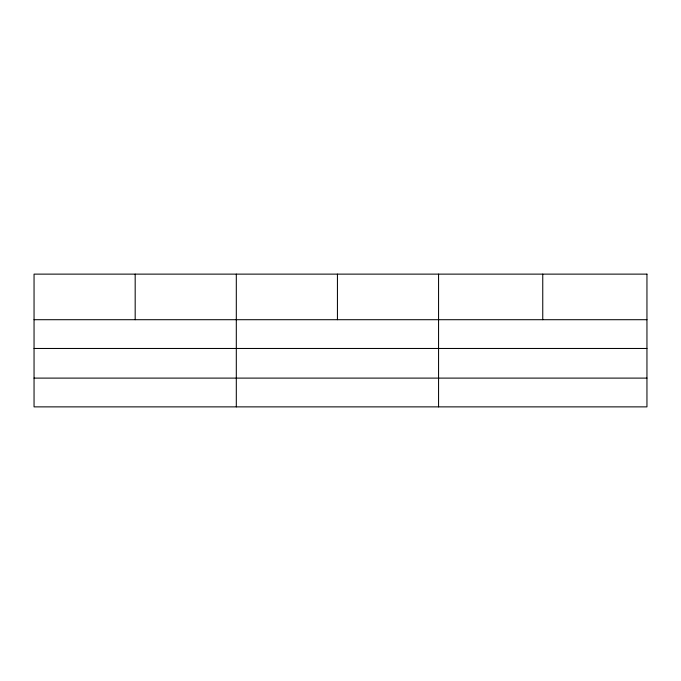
<?xml version="1.0" encoding="UTF-8"?>
<svg xmlns="http://www.w3.org/2000/svg" width="681" height="681" viewBox="0 0 681 681"><rect width="100%" height="100%" fill="white"/><g stroke="black" fill="none" stroke-linecap="round" stroke-linejoin="round"><path stroke-width="1.02" d="M34.05 319.704L646.95 319.704M34.05 348.468L646.95 348.468M34.05 378.108L646.95 378.108M542.757 274.128L542.757 319.704M438.564 274.128L438.564 406.872M337.435 274.128L337.435 319.704M236.307 274.128L236.307 406.872M135.179 274.128L135.179 319.704M646.95 274.128L34.05 274.128L34.05 406.872L646.95 406.872L646.95 274.128"/></g></svg>
